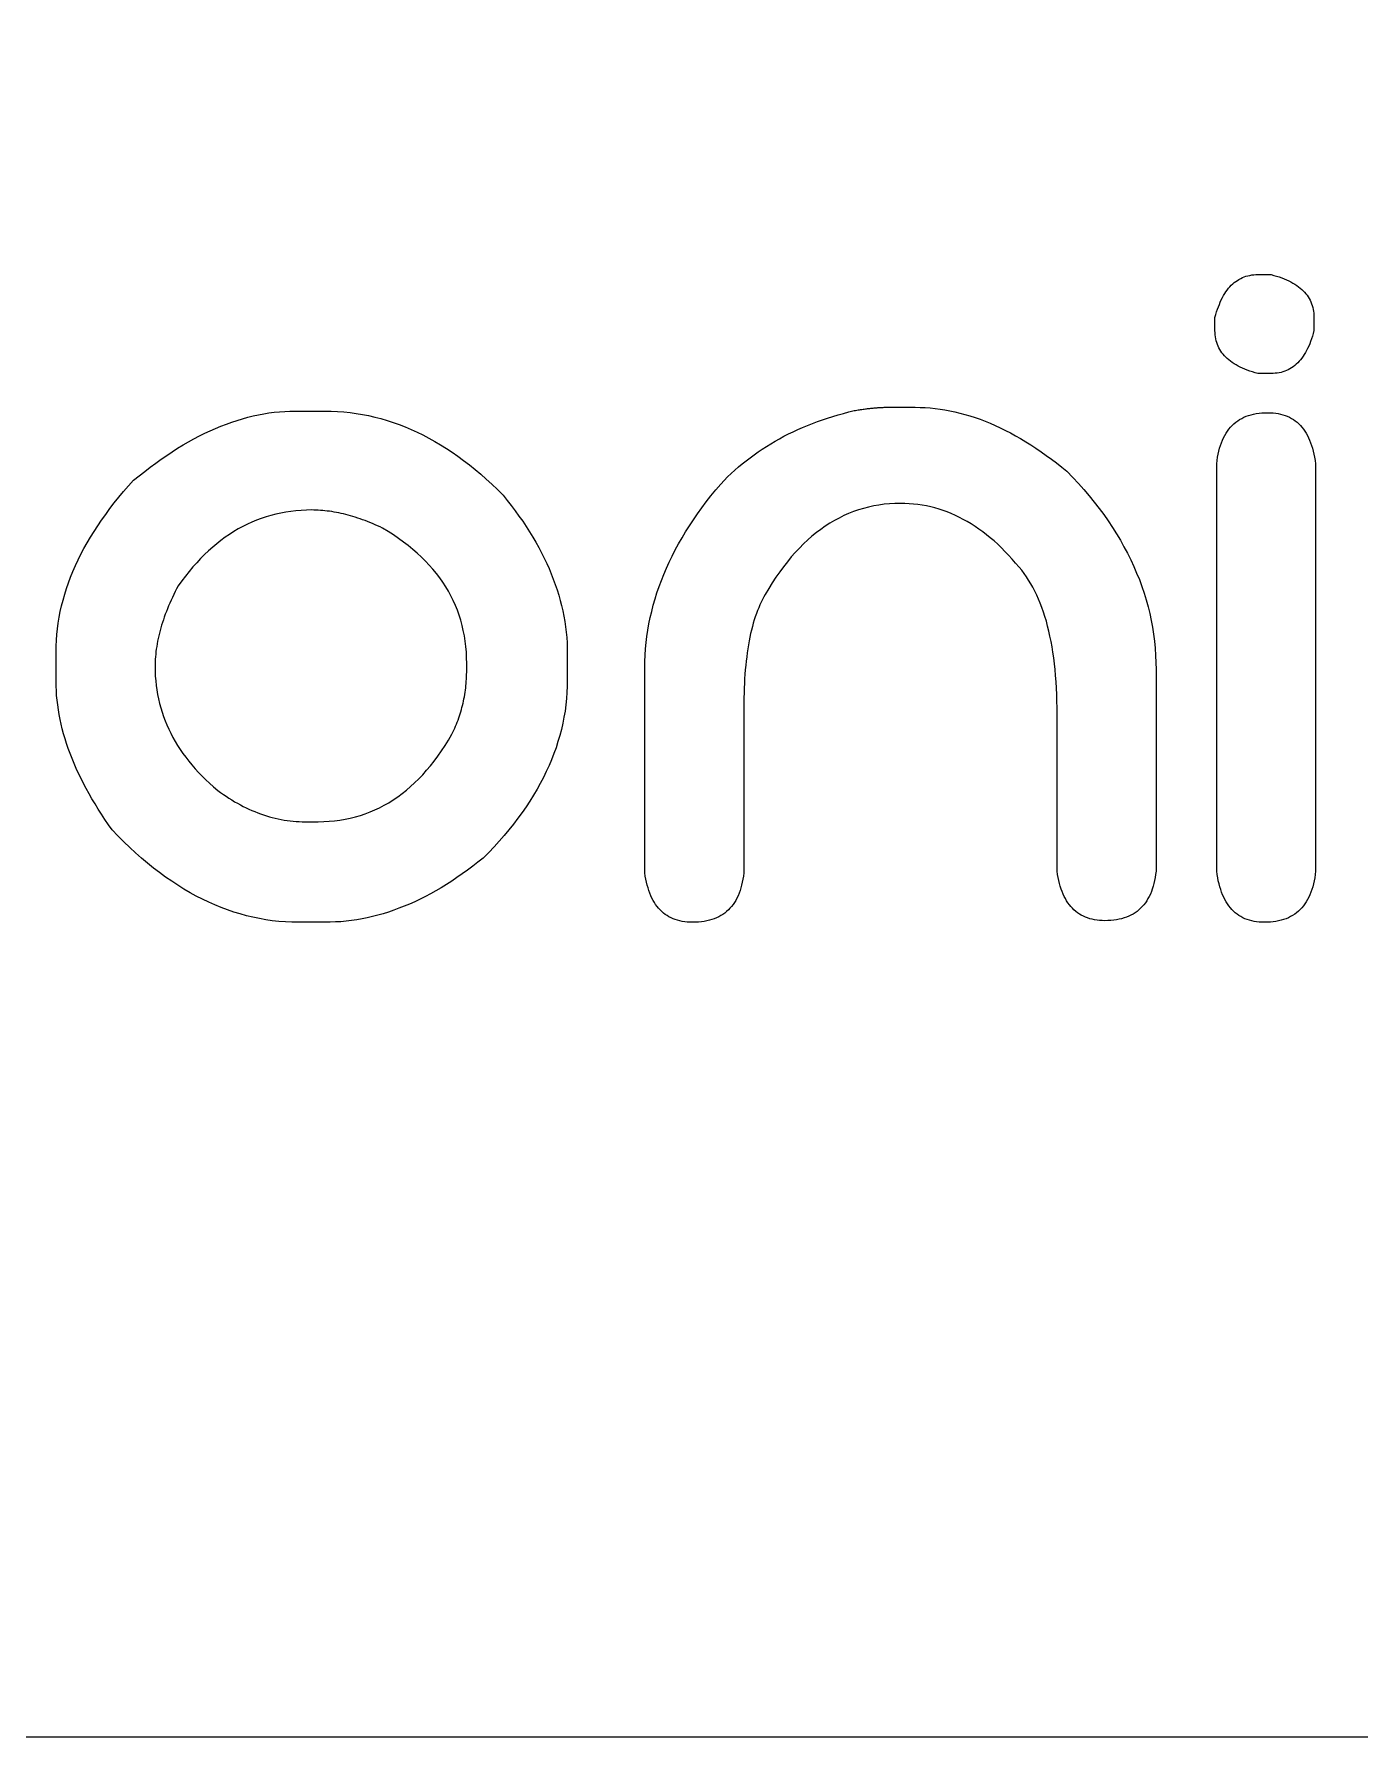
# Model space of a CAD drawing. Header units: metres. Extents: x -2538 to 7610, y -1082 to -498.
# Drawn here: x 2377.25 to 2399.24, y -1081.87 to -1053.64 of the extents above; entities that cross this region are included whole.
import ezdxf

# ---------------------------------------------------------------- set-up
doc = ezdxf.new("R2010")
doc.units = ezdxf.units.M
doc.linetypes.add('AUSGEZOGEN', pattern=[0])
doc.layers.add('Standard', color=7, linetype='AUSGEZOGEN', lineweight=25)

msp = doc.modelspace()

# ---------------------------------------------------------------- linework, layer by layer
at = {"layer": 'Standard', "color": 7, "linetype": 'AUSGEZOGEN', "lineweight": 13}
for points in [[(1908.207, -1081.873), (2470.207, -1081.873), (2470.207, -519.873), (1908.207, -519.873), (1908.207, -1081.873)], [(2397.545, -1057.628), (2397.546, -1057.628), (2397.548, -1057.628), (2397.552, -1057.628), (2397.556, -1057.628), (2397.562, -1057.628), (2397.568, -1057.628), (2397.576, -1057.628), (2397.584, -1057.628), (2397.593, -1057.628), (2397.602, -1057.628), (2397.612, -1057.628), (2397.622, -1057.628), (2397.633, -1057.628), (2397.644, -1057.628), (2397.655, -1057.628), (2397.666, -1057.628), (2397.677, -1057.628), (2397.687, -1057.628), (2397.698, -1057.628), (2397.707, -1057.628), (2397.717, -1057.628), (2397.726, -1057.628), (2397.734, -1057.628), (2397.741, -1057.628), (2397.748, -1057.628), (2397.754, -1057.628), (2397.758, -1057.628), (2397.761, -1057.628), (2397.763, -1057.628), (2397.764, -1057.628), (2397.811, -1057.641), (2397.856, -1057.654), (2397.899, -1057.668), (2397.941, -1057.683), (2397.981, -1057.699), (2398.02, -1057.715), (2398.057, -1057.733), (2398.093, -1057.751), (2398.127, -1057.769), (2398.159, -1057.789), (2398.19, -1057.809), (2398.219, -1057.83), (2398.247, -1057.852), (2398.273, -1057.875), (2398.297, -1057.898), (2398.32, -1057.922), (2398.342, -1057.947), (2398.361, -1057.972), (2398.38, -1057.999), (2398.396, -1058.026), (2398.411, -1058.054), (2398.425, -1058.082), (2398.436, -1058.112), (2398.447, -1058.142), (2398.455, -1058.173), (2398.462, -1058.205), (2398.468, -1058.237), (2398.472, -1058.27), (2398.474, -1058.304), (2398.475, -1058.339), (2398.475, -1058.34), (2398.475, -1058.342), (2398.475, -1058.345), (2398.475, -1058.35), (2398.475, -1058.355), (2398.475, -1058.362), (2398.475, -1058.369), (2398.475, -1058.377), (2398.475, -1058.386), (2398.475, -1058.396), (2398.475, -1058.406), (2398.475, -1058.416), (2398.475, -1058.427), (2398.475, -1058.437), (2398.475, -1058.448), (2398.475, -1058.459), (2398.475, -1058.47), (2398.475, -1058.481), (2398.475, -1058.491), (2398.475, -1058.501), (2398.475, -1058.51), (2398.475, -1058.519), (2398.475, -1058.527), (2398.475, -1058.535), (2398.475, -1058.541), (2398.475, -1058.547), (2398.475, -1058.552), (2398.475, -1058.555), (2398.475, -1058.557), (2398.475, -1058.558), (2398.462, -1058.604), (2398.449, -1058.649), (2398.435, -1058.693), (2398.42, -1058.735), (2398.404, -1058.775), (2398.388, -1058.814), (2398.37, -1058.851), (2398.352, -1058.886), (2398.334, -1058.92), (2398.314, -1058.953), (2398.294, -1058.983), (2398.273, -1059.013), (2398.251, -1059.04), (2398.228, -1059.066), (2398.205, -1059.091), (2398.181, -1059.114), (2398.156, -1059.135), (2398.131, -1059.155), (2398.104, -1059.173), (2398.077, -1059.19), (2398.049, -1059.205), (2398.021, -1059.218), (2397.991, -1059.23), (2397.961, -1059.24), (2397.93, -1059.249), (2397.899, -1059.256), (2397.866, -1059.261), (2397.833, -1059.265), (2397.799, -1059.268), (2397.764, -1059.269), (2397.763, -1059.269), (2397.761, -1059.269), (2397.758, -1059.269), (2397.754, -1059.269), (2397.748, -1059.269), (2397.741, -1059.269), (2397.734, -1059.269), (2397.726, -1059.269), (2397.717, -1059.269), (2397.707, -1059.269), (2397.698, -1059.269), (2397.687, -1059.269), (2397.677, -1059.269), (2397.666, -1059.269), (2397.655, -1059.269), (2397.644, -1059.269), (2397.633, -1059.269), (2397.622, -1059.269), (2397.612, -1059.269), (2397.602, -1059.269), (2397.593, -1059.269), (2397.584, -1059.269), (2397.576, -1059.269), (2397.568, -1059.269), (2397.562, -1059.269), (2397.556, -1059.269), (2397.552, -1059.269), (2397.548, -1059.269), (2397.546, -1059.269), (2397.545, -1059.269), (2397.499, -1059.256), (2397.454, -1059.242), (2397.41, -1059.228), (2397.368, -1059.213), (2397.328, -1059.198), (2397.289, -1059.181), (2397.252, -1059.164), (2397.217, -1059.146), (2397.183, -1059.127), (2397.15, -1059.108), (2397.12, -1059.087), (2397.09, -1059.066), (2397.063, -1059.044), (2397.037, -1059.022), (2397.012, -1058.999), (2396.989, -1058.975), (2396.968, -1058.95), (2396.948, -1058.924), (2396.93, -1058.898), (2396.913, -1058.871), (2396.898, -1058.843), (2396.885, -1058.814), (2396.873, -1058.785), (2396.863, -1058.755), (2396.854, -1058.724), (2396.847, -1058.692), (2396.842, -1058.66), (2396.838, -1058.626), (2396.835, -1058.592), (2396.834, -1058.558), (2396.834, -1058.557), (2396.834, -1058.555), (2396.834, -1058.552), (2396.834, -1058.547), (2396.834, -1058.541), (2396.834, -1058.535), (2396.834, -1058.527), (2396.834, -1058.519), (2396.834, -1058.51), (2396.834, -1058.501), (2396.834, -1058.491), (2396.834, -1058.481), (2396.834, -1058.47), (2396.834, -1058.459), (2396.834, -1058.448), (2396.834, -1058.437), (2396.834, -1058.427), (2396.834, -1058.416), (2396.834, -1058.406), (2396.834, -1058.396), (2396.834, -1058.386), (2396.834, -1058.377), (2396.834, -1058.369), (2396.834, -1058.362), (2396.834, -1058.355), (2396.834, -1058.35), (2396.834, -1058.345), (2396.834, -1058.342), (2396.834, -1058.34), (2396.834, -1058.339), (2396.847, -1058.292), (2396.861, -1058.247), (2396.875, -1058.204), (2396.89, -1058.162), (2396.906, -1058.122), (2396.922, -1058.083), (2396.939, -1058.046), (2396.957, -1058.01), (2396.976, -1057.976), (2396.995, -1057.944), (2397.016, -1057.913), (2397.037, -1057.884), (2397.059, -1057.856), (2397.081, -1057.83), (2397.104, -1057.806), (2397.129, -1057.783), (2397.153, -1057.761), (2397.179, -1057.742), (2397.205, -1057.724), (2397.232, -1057.707), (2397.26, -1057.692), (2397.289, -1057.678), (2397.318, -1057.667), (2397.348, -1057.656), (2397.379, -1057.648), (2397.411, -1057.641), (2397.444, -1057.635), (2397.477, -1057.631), (2397.511, -1057.629), (2397.545, -1057.628)], [(2391.373, -1059.829), (2391.374, -1059.829), (2391.379, -1059.829), (2391.386, -1059.829), (2391.397, -1059.829), (2391.409, -1059.829), (2391.424, -1059.829), (2391.44, -1059.829), (2391.459, -1059.829), (2391.479, -1059.829), (2391.5, -1059.829), (2391.523, -1059.829), (2391.546, -1059.829), (2391.57, -1059.829), (2391.594, -1059.829), (2391.619, -1059.829), (2391.643, -1059.829), (2391.668, -1059.829), (2391.692, -1059.829), (2391.715, -1059.829), (2391.737, -1059.829), (2391.758, -1059.829), (2391.778, -1059.829), (2391.797, -1059.829), (2391.814, -1059.829), (2391.828, -1059.829), (2391.841, -1059.829), (2391.851, -1059.829), (2391.859, -1059.829), (2391.863, -1059.829), (2391.865, -1059.829), (2391.946, -1059.83), (2392.028, -1059.834), (2392.11, -1059.84), (2392.192, -1059.848), (2392.275, -1059.859), (2392.357, -1059.872), (2392.44, -1059.887), (2392.522, -1059.904), (2392.605, -1059.924), (2392.688, -1059.947), (2392.771, -1059.972), (2392.855, -1059.999), (2392.938, -1060.028), (2393.022, -1060.06), (2393.106, -1060.094), (2393.189, -1060.13), (2393.274, -1060.169), (2393.358, -1060.211), (2393.442, -1060.254), (2393.527, -1060.3), (2393.611, -1060.348), (2393.696, -1060.399), (2393.781, -1060.452), (2393.866, -1060.507), (2393.952, -1060.565), (2394.037, -1060.625), (2394.123, -1060.687), (2394.208, -1060.752), (2394.294, -1060.819), (2394.38, -1060.889), (2394.477, -1060.99), (2394.571, -1061.091), (2394.661, -1061.194), (2394.748, -1061.296), (2394.832, -1061.4), (2394.912, -1061.504), (2394.989, -1061.608), (2395.063, -1061.713), (2395.133, -1061.819), (2395.201, -1061.926), (2395.265, -1062.032), (2395.325, -1062.14), (2395.383, -1062.248), (2395.437, -1062.357), (2395.488, -1062.466), (2395.535, -1062.576), (2395.58, -1062.686), (2395.621, -1062.798), (2395.658, -1062.909), (2395.693, -1063.021), (2395.724, -1063.134), (2395.752, -1063.248), (2395.777, -1063.362), (2395.798, -1063.476), (2395.816, -1063.592), (2395.831, -1063.708), (2395.842, -1063.824), (2395.85, -1063.941), (2395.855, -1064.059), (2395.857, -1064.177), (2395.857, -1064.188), (2395.857, -1064.219), (2395.857, -1064.27), (2395.857, -1064.339), (2395.857, -1064.424), (2395.857, -1064.524), (2395.857, -1064.638), (2395.857, -1064.763), (2395.857, -1064.899), (2395.857, -1065.043), (2395.857, -1065.195), (2395.857, -1065.353), (2395.857, -1065.516), (2395.857, -1065.681), (2395.857, -1065.848), (2395.857, -1066.015), (2395.857, -1066.18), (2395.857, -1066.343), (2395.857, -1066.501), (2395.857, -1066.653), (2395.857, -1066.798), (2395.857, -1066.933), (2395.857, -1067.059), (2395.857, -1067.172), (2395.857, -1067.272), (2395.857, -1067.357), (2395.857, -1067.426), (2395.857, -1067.477), (2395.857, -1067.509), (2395.857, -1067.52), (2395.85, -1067.573), (2395.842, -1067.625), (2395.833, -1067.675), (2395.821, -1067.724), (2395.809, -1067.77), (2395.795, -1067.815), (2395.779, -1067.858), (2395.762, -1067.899), (2395.743, -1067.938), (2395.723, -1067.975), (2395.702, -1068.011), (2395.679, -1068.045), (2395.654, -1068.076), (2395.628, -1068.107), (2395.601, -1068.135), (2395.572, -1068.161), (2395.541, -1068.186), (2395.509, -1068.209), (2395.476, -1068.23), (2395.441, -1068.249), (2395.404, -1068.266), (2395.366, -1068.282), (2395.327, -1068.295), (2395.286, -1068.307), (2395.244, -1068.317), (2395.2, -1068.325), (2395.154, -1068.332), (2395.108, -1068.336), (2395.059, -1068.339), (2395.009, -1068.34), (2394.964, -1068.339), (2394.921, -1068.336), (2394.878, -1068.332), (2394.837, -1068.325), (2394.797, -1068.317), (2394.759, -1068.307), (2394.722, -1068.295), (2394.686, -1068.282), (2394.651, -1068.266), (2394.617, -1068.249), (2394.585, -1068.23), (2394.554, -1068.209), (2394.525, -1068.186), (2394.496, -1068.161), (2394.469, -1068.135), (2394.443, -1068.107), (2394.419, -1068.076), (2394.396, -1068.045), (2394.374, -1068.011), (2394.353, -1067.975), (2394.334, -1067.938), (2394.315, -1067.899), (2394.299, -1067.858), (2394.283, -1067.815), (2394.269, -1067.77), (2394.256, -1067.724), (2394.244, -1067.675), (2394.233, -1067.625), (2394.224, -1067.573), (2394.216, -1067.52), (2394.216, -1067.511), (2394.216, -1067.486), (2394.216, -1067.447), (2394.216, -1067.393), (2394.216, -1067.327), (2394.216, -1067.249), (2394.216, -1067.161), (2394.216, -1067.064), (2394.216, -1066.958), (2394.216, -1066.846), (2394.216, -1066.728), (2394.216, -1066.605), (2394.216, -1066.479), (2394.216, -1066.35), (2394.216, -1066.221), (2394.216, -1066.091), (2394.216, -1065.963), (2394.216, -1065.836), (2394.216, -1065.714), (2394.216, -1065.595), (2394.216, -1065.483), (2394.216, -1065.378), (2394.216, -1065.28), (2394.216, -1065.192), (2394.216, -1065.114), (2394.216, -1065.048), (2394.216, -1064.995), (2394.216, -1064.955), (2394.216, -1064.93), (2394.216, -1064.922), (2394.216, -1064.809), (2394.214, -1064.698), (2394.21, -1064.59), (2394.205, -1064.484), (2394.199, -1064.379), (2394.191, -1064.277), (2394.182, -1064.178), (2394.172, -1064.08), (2394.16, -1063.985), (2394.146, -1063.891), (2394.132, -1063.8), (2394.116, -1063.711), (2394.098, -1063.624), (2394.079, -1063.54), (2394.059, -1063.457), (2394.038, -1063.377), (2394.014, -1063.299), (2393.99, -1063.223), (2393.964, -1063.149), (2393.937, -1063.078), (2393.908, -1063.008), (2393.878, -1062.941), (2393.847, -1062.876), (2393.814, -1062.813), (2393.78, -1062.753), (2393.744, -1062.694), (2393.707, -1062.638), (2393.669, -1062.583), (2393.629, -1062.531), (2393.587, -1062.481), (2393.529, -1062.412), (2393.471, -1062.345), (2393.412, -1062.28), (2393.352, -1062.218), (2393.292, -1062.158), (2393.231, -1062.1), (2393.17, -1062.045), (2393.108, -1061.992), (2393.046, -1061.941), (2392.983, -1061.893), (2392.92, -1061.847), (2392.856, -1061.803), (2392.791, -1061.762), (2392.727, -1061.723), (2392.661, -1061.687), (2392.595, -1061.653), (2392.529, -1061.621), (2392.462, -1061.591), (2392.395, -1061.564), (2392.327, -1061.54), (2392.258, -1061.517), (2392.189, -1061.497), (2392.12, -1061.48), (2392.05, -1061.464), (2391.979, -1061.451), (2391.908, -1061.441), (2391.837, -1061.432), (2391.764, -1061.427), (2391.692, -1061.423), (2391.619, -1061.422), (2391.528, -1061.424), (2391.438, -1061.429), (2391.349, -1061.437), (2391.261, -1061.449), (2391.175, -1061.464), (2391.089, -1061.482), (2391.005, -1061.504), (2390.922, -1061.529), (2390.84, -1061.558), (2390.759, -1061.59), (2390.679, -1061.625), (2390.6, -1061.664), (2390.523, -1061.706), (2390.446, -1061.751), (2390.371, -1061.8), (2390.297, -1061.852), (2390.224, -1061.907), (2390.152, -1061.966), (2390.081, -1062.028), (2390.011, -1062.093), (2389.943, -1062.162), (2389.875, -1062.234), (2389.809, -1062.31), (2389.744, -1062.389), (2389.68, -1062.471), (2389.617, -1062.557), (2389.555, -1062.646), (2389.494, -1062.738), (2389.435, -1062.834), (2389.376, -1062.933), (2389.353, -1062.973), (2389.331, -1063.016), (2389.309, -1063.06), (2389.288, -1063.105), (2389.268, -1063.152), (2389.249, -1063.2), (2389.23, -1063.25), (2389.212, -1063.302), (2389.195, -1063.354), (2389.179, -1063.409), (2389.164, -1063.465), (2389.149, -1063.522), (2389.135, -1063.581), (2389.122, -1063.641), (2389.11, -1063.703), (2389.098, -1063.767), (2389.088, -1063.832), (2389.078, -1063.898), (2389.069, -1063.966), (2389.061, -1064.036), (2389.053, -1064.106), (2389.046, -1064.179), (2389.04, -1064.253), (2389.035, -1064.328), (2389.031, -1064.405), (2389.027, -1064.484), (2389.025, -1064.564), (2389.023, -1064.645), (2389.021, -1064.728), (2389.021, -1064.813), (2389.021, -1064.821), (2389.021, -1064.847), (2389.021, -1064.889), (2389.021, -1064.945), (2389.021, -1065.015), (2389.021, -1065.097), (2389.021, -1065.19), (2389.021, -1065.292), (2389.021, -1065.403), (2389.021, -1065.521), (2389.021, -1065.646), (2389.021, -1065.775), (2389.021, -1065.908), (2389.021, -1066.043), (2389.021, -1066.18), (2389.021, -1066.316), (2389.021, -1066.452), (2389.021, -1066.584), (2389.021, -1066.714), (2389.021, -1066.838), (2389.021, -1066.956), (2389.021, -1067.067), (2389.021, -1067.17), (2389.021, -1067.263), (2389.021, -1067.344), (2389.021, -1067.414), (2389.021, -1067.47), (2389.021, -1067.512), (2389.021, -1067.538), (2389.021, -1067.547), (2389.014, -1067.601), (2389.006, -1067.653), (2388.997, -1067.703), (2388.985, -1067.751), (2388.973, -1067.798), (2388.959, -1067.842), (2388.943, -1067.885), (2388.926, -1067.926), (2388.907, -1067.965), (2388.887, -1068.003), (2388.866, -1068.038), (2388.843, -1068.072), (2388.818, -1068.104), (2388.792, -1068.134), (2388.765, -1068.162), (2388.736, -1068.189), (2388.705, -1068.213), (2388.673, -1068.236), (2388.64, -1068.257), (2388.605, -1068.276), (2388.568, -1068.293), (2388.53, -1068.309), (2388.491, -1068.323), (2388.45, -1068.334), (2388.408, -1068.344), (2388.364, -1068.353), (2388.318, -1068.359), (2388.272, -1068.364), (2388.223, -1068.366), (2388.173, -1068.367), (2388.128, -1068.366), (2388.085, -1068.364), (2388.042, -1068.359), (2388.001, -1068.353), (2387.961, -1068.344), (2387.923, -1068.334), (2387.886, -1068.323), (2387.85, -1068.309), (2387.815, -1068.293), (2387.781, -1068.276), (2387.749, -1068.257), (2387.718, -1068.236), (2387.689, -1068.213), (2387.66, -1068.189), (2387.633, -1068.162), (2387.608, -1068.134), (2387.583, -1068.104), (2387.56, -1068.072), (2387.538, -1068.038), (2387.517, -1068.003), (2387.498, -1067.965), (2387.48, -1067.926), (2387.463, -1067.885), (2387.447, -1067.842), (2387.433, -1067.798), (2387.42, -1067.751), (2387.408, -1067.703), (2387.398, -1067.653), (2387.388, -1067.601), (2387.38, -1067.547), (2387.38, -1067.536), (2387.38, -1067.504), (2387.38, -1067.452), (2387.38, -1067.382), (2387.38, -1067.295), (2387.38, -1067.194), (2387.38, -1067.078), (2387.38, -1066.951), (2387.38, -1066.813), (2387.38, -1066.666), (2387.38, -1066.512), (2387.38, -1066.351), (2387.38, -1066.186), (2387.38, -1066.018), (2387.38, -1065.848), (2387.38, -1065.679), (2387.38, -1065.51), (2387.38, -1065.345), (2387.38, -1065.185), (2387.38, -1065.03), (2387.38, -1064.883), (2387.38, -1064.745), (2387.38, -1064.618), (2387.38, -1064.503), (2387.38, -1064.401), (2387.38, -1064.315), (2387.38, -1064.245), (2387.38, -1064.193), (2387.38, -1064.161), (2387.38, -1064.149), (2387.382, -1064.044), (2387.386, -1063.939), (2387.393, -1063.835), (2387.403, -1063.73), (2387.415, -1063.626), (2387.431, -1063.522), (2387.449, -1063.419), (2387.47, -1063.315), (2387.494, -1063.212), (2387.52, -1063.109), (2387.55, -1063.006), (2387.582, -1062.904), (2387.617, -1062.801), (2387.654, -1062.699), (2387.695, -1062.598), (2387.738, -1062.496), (2387.784, -1062.395), (2387.833, -1062.294), (2387.885, -1062.193), (2387.939, -1062.093), (2387.997, -1061.992), (2388.057, -1061.892), (2388.12, -1061.793), (2388.185, -1061.693), (2388.254, -1061.594), (2388.325, -1061.495), (2388.399, -1061.396), (2388.476, -1061.297), (2388.556, -1061.199), (2388.638, -1061.101), (2388.695, -1061.042), (2388.753, -1060.984), (2388.812, -1060.927), (2388.872, -1060.872), (2388.933, -1060.818), (2388.996, -1060.765), (2389.06, -1060.714), (2389.125, -1060.664), (2389.191, -1060.615), (2389.258, -1060.567), (2389.326, -1060.521), (2389.396, -1060.476), (2389.467, -1060.432), (2389.539, -1060.39), (2389.612, -1060.349), (2389.687, -1060.309), (2389.762, -1060.27), (2389.839, -1060.233), (2389.917, -1060.197), (2389.996, -1060.162), (2390.077, -1060.128), (2390.158, -1060.096), (2390.241, -1060.065), (2390.325, -1060.035), (2390.41, -1060.007), (2390.496, -1059.98), (2390.584, -1059.954), (2390.672, -1059.929), (2390.762, -1059.906), (2390.853, -1059.884), (2390.875, -1059.88), (2390.896, -1059.877), (2390.917, -1059.873), (2390.938, -1059.87), (2390.959, -1059.867), (2390.979, -1059.864), (2390.999, -1059.861), (2391.018, -1059.858), (2391.038, -1059.856), (2391.057, -1059.853), (2391.075, -1059.851), (2391.094, -1059.849), (2391.112, -1059.847), (2391.13, -1059.845), (2391.147, -1059.843), (2391.164, -1059.841), (2391.181, -1059.839), (2391.198, -1059.838), (2391.214, -1059.836), (2391.23, -1059.835), (2391.246, -1059.834), (2391.261, -1059.833), (2391.276, -1059.832), (2391.291, -1059.831), (2391.305, -1059.831), (2391.319, -1059.83), (2391.333, -1059.83), (2391.346, -1059.829), (2391.36, -1059.829), (2391.373, -1059.829)], [(2381.584, -1059.891), (2381.585, -1059.891), (2381.59, -1059.891), (2381.597, -1059.891), (2381.607, -1059.891), (2381.62, -1059.891), (2381.635, -1059.891), (2381.651, -1059.891), (2381.67, -1059.891), (2381.69, -1059.891), (2381.711, -1059.891), (2381.734, -1059.891), (2381.757, -1059.891), (2381.781, -1059.891), (2381.805, -1059.891), (2381.83, -1059.891), (2381.854, -1059.891), (2381.879, -1059.891), (2381.902, -1059.891), (2381.926, -1059.891), (2381.948, -1059.891), (2381.969, -1059.891), (2381.989, -1059.891), (2382.008, -1059.891), (2382.025, -1059.891), (2382.039, -1059.891), (2382.052, -1059.891), (2382.062, -1059.891), (2382.069, -1059.891), (2382.074, -1059.891), (2382.076, -1059.891), (2382.181, -1059.892), (2382.285, -1059.897), (2382.389, -1059.905), (2382.493, -1059.915), (2382.596, -1059.929), (2382.699, -1059.946), (2382.801, -1059.967), (2382.903, -1059.99), (2383.005, -1060.016), (2383.106, -1060.046), (2383.206, -1060.078), (2383.306, -1060.114), (2383.406, -1060.153), (2383.505, -1060.194), (2383.604, -1060.239), (2383.702, -1060.287), (2383.8, -1060.338), (2383.897, -1060.393), (2383.994, -1060.45), (2384.09, -1060.51), (2384.186, -1060.574), (2384.281, -1060.641), (2384.376, -1060.71), (2384.471, -1060.783), (2384.565, -1060.859), (2384.659, -1060.938), (2384.752, -1061.02), (2384.845, -1061.105), (2384.937, -1061.194), (2385.029, -1061.285), (2385.099, -1061.372), (2385.166, -1061.458), (2385.231, -1061.545), (2385.294, -1061.632), (2385.355, -1061.719), (2385.413, -1061.806), (2385.468, -1061.893), (2385.522, -1061.98), (2385.573, -1062.067), (2385.621, -1062.154), (2385.667, -1062.241), (2385.711, -1062.329), (2385.753, -1062.416), (2385.792, -1062.503), (2385.829, -1062.591), (2385.863, -1062.678), (2385.895, -1062.766), (2385.925, -1062.854), (2385.952, -1062.941), (2385.977, -1063.029), (2385.999, -1063.117), (2386.019, -1063.205), (2386.037, -1063.293), (2386.053, -1063.381), (2386.066, -1063.469), (2386.076, -1063.557), (2386.085, -1063.645), (2386.091, -1063.733), (2386.094, -1063.822), (2386.095, -1063.91), (2386.095, -1063.912), (2386.095, -1063.916), (2386.095, -1063.922), (2386.095, -1063.931), (2386.095, -1063.943), (2386.095, -1063.956), (2386.095, -1063.971), (2386.095, -1063.987), (2386.095, -1064.005), (2386.095, -1064.024), (2386.095, -1064.044), (2386.095, -1064.064), (2386.095, -1064.085), (2386.095, -1064.107), (2386.095, -1064.129), (2386.095, -1064.151), (2386.095, -1064.172), (2386.095, -1064.194), (2386.095, -1064.214), (2386.095, -1064.234), (2386.095, -1064.253), (2386.095, -1064.271), (2386.095, -1064.287), (2386.095, -1064.302), (2386.095, -1064.315), (2386.095, -1064.326), (2386.095, -1064.335), (2386.095, -1064.342), (2386.095, -1064.346), (2386.095, -1064.348), (2386.094, -1064.452), (2386.089, -1064.556), (2386.081, -1064.659), (2386.07, -1064.762), (2386.057, -1064.864), (2386.039, -1064.967), (2386.019, -1065.068), (2385.996, -1065.17), (2385.97, -1065.271), (2385.94, -1065.371), (2385.908, -1065.472), (2385.872, -1065.571), (2385.833, -1065.671), (2385.792, -1065.77), (2385.747, -1065.869), (2385.699, -1065.967), (2385.647, -1066.065), (2385.593, -1066.162), (2385.536, -1066.259), (2385.475, -1066.356), (2385.412, -1066.452), (2385.345, -1066.548), (2385.276, -1066.643), (2385.203, -1066.739), (2385.127, -1066.833), (2385.048, -1066.928), (2384.966, -1067.021), (2384.88, -1067.115), (2384.792, -1067.208), (2384.701, -1067.301), (2384.614, -1067.371), (2384.527, -1067.438), (2384.439, -1067.503), (2384.352, -1067.566), (2384.265, -1067.627), (2384.178, -1067.685), (2384.091, -1067.74), (2384.003, -1067.794), (2383.916, -1067.845), (2383.829, -1067.893), (2383.741, -1067.939), (2383.654, -1067.983), (2383.566, -1068.025), (2383.479, -1068.064), (2383.392, -1068.101), (2383.304, -1068.135), (2383.216, -1068.167), (2383.129, -1068.197), (2383.041, -1068.224), (2382.954, -1068.249), (2382.866, -1068.271), (2382.778, -1068.291), (2382.691, -1068.309), (2382.603, -1068.325), (2382.515, -1068.338), (2382.427, -1068.348), (2382.339, -1068.357), (2382.252, -1068.362), (2382.164, -1068.366), (2382.076, -1068.367), (2382.074, -1068.367), (2382.07, -1068.367), (2382.063, -1068.367), (2382.054, -1068.367), (2382.043, -1068.367), (2382.03, -1068.367), (2382.015, -1068.367), (2381.999, -1068.367), (2381.981, -1068.367), (2381.962, -1068.367), (2381.942, -1068.367), (2381.922, -1068.367), (2381.9, -1068.367), (2381.879, -1068.367), (2381.857, -1068.367), (2381.835, -1068.367), (2381.813, -1068.367), (2381.792, -1068.367), (2381.772, -1068.367), (2381.752, -1068.367), (2381.733, -1068.367), (2381.715, -1068.367), (2381.699, -1068.367), (2381.684, -1068.367), (2381.671, -1068.367), (2381.659, -1068.367), (2381.65, -1068.367), (2381.644, -1068.367), (2381.64, -1068.367), (2381.638, -1068.367), (2381.529, -1068.366), (2381.42, -1068.36), (2381.312, -1068.352), (2381.204, -1068.34), (2381.097, -1068.325), (2380.99, -1068.306), (2380.883, -1068.284), (2380.777, -1068.258), (2380.671, -1068.229), (2380.566, -1068.197), (2380.461, -1068.161), (2380.356, -1068.122), (2380.252, -1068.08), (2380.149, -1068.034), (2380.045, -1067.984), (2379.943, -1067.932), (2379.84, -1067.876), (2379.738, -1067.816), (2379.637, -1067.753), (2379.536, -1067.687), (2379.435, -1067.617), (2379.335, -1067.544), (2379.235, -1067.467), (2379.136, -1067.387), (2379.037, -1067.304), (2378.938, -1067.217), (2378.84, -1067.127), (2378.742, -1067.033), (2378.645, -1066.936), (2378.548, -1066.836), (2378.487, -1066.749), (2378.429, -1066.663), (2378.372, -1066.576), (2378.317, -1066.49), (2378.264, -1066.405), (2378.214, -1066.32), (2378.165, -1066.235), (2378.119, -1066.15), (2378.074, -1066.066), (2378.032, -1065.982), (2377.992, -1065.899), (2377.953, -1065.815), (2377.917, -1065.733), (2377.883, -1065.65), (2377.851, -1065.568), (2377.821, -1065.486), (2377.793, -1065.404), (2377.767, -1065.323), (2377.744, -1065.242), (2377.722, -1065.162), (2377.702, -1065.082), (2377.685, -1065.002), (2377.669, -1064.922), (2377.656, -1064.843), (2377.645, -1064.764), (2377.635, -1064.686), (2377.628, -1064.608), (2377.623, -1064.53), (2377.62, -1064.452), (2377.619, -1064.375), (2377.619, -1064.373), (2377.619, -1064.369), (2377.619, -1064.361), (2377.619, -1064.351), (2377.619, -1064.339), (2377.619, -1064.324), (2377.619, -1064.307), (2377.619, -1064.289), (2377.619, -1064.269), (2377.619, -1064.247), (2377.619, -1064.225), (2377.619, -1064.202), (2377.619, -1064.178), (2377.619, -1064.154), (2377.619, -1064.129), (2377.619, -1064.104), (2377.619, -1064.08), (2377.619, -1064.056), (2377.619, -1064.033), (2377.619, -1064.01), (2377.619, -1063.989), (2377.619, -1063.969), (2377.619, -1063.951), (2377.619, -1063.934), (2377.619, -1063.919), (2377.619, -1063.907), (2377.619, -1063.897), (2377.619, -1063.889), (2377.619, -1063.884), (2377.619, -1063.883), (2377.62, -1063.787), (2377.624, -1063.692), (2377.632, -1063.596), (2377.642, -1063.501), (2377.654, -1063.405), (2377.67, -1063.31), (2377.689, -1063.214), (2377.71, -1063.119), (2377.734, -1063.024), (2377.761, -1062.929), (2377.791, -1062.834), (2377.824, -1062.739), (2377.86, -1062.644), (2377.899, -1062.549), (2377.94, -1062.454), (2377.984, -1062.359), (2378.031, -1062.265), (2378.081, -1062.17), (2378.134, -1062.076), (2378.19, -1061.981), (2378.248, -1061.887), (2378.31, -1061.792), (2378.374, -1061.698), (2378.441, -1061.604), (2378.511, -1061.509), (2378.584, -1061.415), (2378.66, -1061.321), (2378.738, -1061.227), (2378.82, -1061.133), (2378.904, -1061.039), (2378.996, -1060.964), (2379.088, -1060.891), (2379.179, -1060.821), (2379.271, -1060.753), (2379.362, -1060.688), (2379.453, -1060.626), (2379.544, -1060.566), (2379.634, -1060.508), (2379.725, -1060.453), (2379.815, -1060.401), (2379.905, -1060.351), (2379.995, -1060.304), (2380.085, -1060.259), (2380.175, -1060.217), (2380.264, -1060.178), (2380.353, -1060.141), (2380.442, -1060.106), (2380.531, -1060.074), (2380.62, -1060.045), (2380.709, -1060.018), (2380.797, -1059.994), (2380.885, -1059.972), (2380.973, -1059.953), (2381.061, -1059.937), (2381.148, -1059.923), (2381.236, -1059.911), (2381.323, -1059.902), (2381.41, -1059.896), (2381.497, -1059.892), (2381.584, -1059.891)], [(2397.709, -1059.918), (2397.754, -1059.919), (2397.798, -1059.922), (2397.84, -1059.926), (2397.882, -1059.933), (2397.921, -1059.942), (2397.96, -1059.952), (2397.997, -1059.964), (2398.033, -1059.978), (2398.068, -1059.994), (2398.101, -1060.012), (2398.134, -1060.032), (2398.164, -1060.054), (2398.194, -1060.077), (2398.222, -1060.103), (2398.25, -1060.13), (2398.275, -1060.159), (2398.3, -1060.19), (2398.323, -1060.223), (2398.345, -1060.258), (2398.366, -1060.295), (2398.385, -1060.333), (2398.403, -1060.374), (2398.42, -1060.416), (2398.436, -1060.461), (2398.45, -1060.507), (2398.463, -1060.555), (2398.475, -1060.605), (2398.485, -1060.656), (2398.495, -1060.71), (2398.502, -1060.766), (2398.502, -1060.788), (2398.502, -1060.852), (2398.502, -1060.955), (2398.502, -1061.094), (2398.502, -1061.266), (2398.502, -1061.468), (2398.502, -1061.697), (2398.502, -1061.95), (2398.502, -1062.225), (2398.502, -1062.517), (2398.502, -1062.824), (2398.502, -1063.143), (2398.502, -1063.471), (2398.502, -1063.805), (2398.502, -1064.143), (2398.502, -1064.48), (2398.502, -1064.814), (2398.502, -1065.142), (2398.502, -1065.461), (2398.502, -1065.769), (2398.502, -1066.061), (2398.502, -1066.335), (2398.502, -1066.588), (2398.502, -1066.817), (2398.502, -1067.019), (2398.502, -1067.191), (2398.502, -1067.33), (2398.502, -1067.434), (2398.502, -1067.498), (2398.502, -1067.52), (2398.496, -1067.575), (2398.488, -1067.629), (2398.478, -1067.681), (2398.467, -1067.73), (2398.454, -1067.779), (2398.44, -1067.825), (2398.425, -1067.869), (2398.408, -1067.911), (2398.389, -1067.952), (2398.369, -1067.99), (2398.347, -1068.027), (2398.324, -1068.062), (2398.3, -1068.095), (2398.274, -1068.126), (2398.246, -1068.155), (2398.217, -1068.183), (2398.187, -1068.208), (2398.155, -1068.232), (2398.121, -1068.253), (2398.086, -1068.273), (2398.05, -1068.291), (2398.012, -1068.307), (2397.972, -1068.321), (2397.932, -1068.333), (2397.889, -1068.344), (2397.845, -1068.352), (2397.8, -1068.359), (2397.753, -1068.363), (2397.705, -1068.366), (2397.655, -1068.367), (2397.61, -1068.366), (2397.566, -1068.363), (2397.524, -1068.359), (2397.483, -1068.352), (2397.443, -1068.344), (2397.404, -1068.333), (2397.367, -1068.321), (2397.331, -1068.307), (2397.296, -1068.291), (2397.263, -1068.273), (2397.231, -1068.253), (2397.2, -1068.232), (2397.17, -1068.208), (2397.142, -1068.183), (2397.115, -1068.155), (2397.089, -1068.126), (2397.064, -1068.095), (2397.041, -1068.062), (2397.019, -1068.027), (2396.999, -1067.99), (2396.979, -1067.952), (2396.961, -1067.911), (2396.944, -1067.869), (2396.929, -1067.825), (2396.914, -1067.779), (2396.901, -1067.73), (2396.889, -1067.681), (2396.879, -1067.629), (2396.87, -1067.575), (2396.862, -1067.52), (2396.862, -1067.498), (2396.862, -1067.434), (2396.862, -1067.33), (2396.862, -1067.191), (2396.862, -1067.019), (2396.862, -1066.817), (2396.862, -1066.588), (2396.862, -1066.335), (2396.862, -1066.061), (2396.862, -1065.769), (2396.862, -1065.461), (2396.862, -1065.142), (2396.862, -1064.814), (2396.862, -1064.48), (2396.862, -1064.143), (2396.862, -1063.805), (2396.862, -1063.471), (2396.862, -1063.143), (2396.862, -1062.824), (2396.862, -1062.517), (2396.862, -1062.225), (2396.862, -1061.95), (2396.862, -1061.697), (2396.862, -1061.468), (2396.862, -1061.266), (2396.862, -1061.094), (2396.862, -1060.955), (2396.862, -1060.852), (2396.862, -1060.788), (2396.862, -1060.766), (2396.868, -1060.71), (2396.877, -1060.656), (2396.886, -1060.605), (2396.897, -1060.555), (2396.91, -1060.507), (2396.924, -1060.461), (2396.94, -1060.416), (2396.957, -1060.374), (2396.975, -1060.333), (2396.995, -1060.295), (2397.017, -1060.258), (2397.04, -1060.223), (2397.065, -1060.19), (2397.091, -1060.159), (2397.118, -1060.13), (2397.147, -1060.103), (2397.178, -1060.077), (2397.21, -1060.054), (2397.243, -1060.032), (2397.278, -1060.012), (2397.314, -1059.994), (2397.352, -1059.978), (2397.392, -1059.964), (2397.433, -1059.952), (2397.475, -1059.942), (2397.519, -1059.933), (2397.564, -1059.926), (2397.611, -1059.922), (2397.66, -1059.919), (2397.709, -1059.918)], [(2379.259, -1064.129), (2379.26, -1064.207), (2379.264, -1064.285), (2379.27, -1064.362), (2379.278, -1064.439), (2379.288, -1064.514), (2379.301, -1064.589), (2379.316, -1064.664), (2379.333, -1064.737), (2379.353, -1064.81), (2379.375, -1064.883), (2379.399, -1064.954), (2379.426, -1065.025), (2379.454, -1065.095), (2379.486, -1065.164), (2379.519, -1065.233), (2379.555, -1065.301), (2379.593, -1065.368), (2379.633, -1065.435), (2379.676, -1065.501), (2379.721, -1065.566), (2379.768, -1065.631), (2379.818, -1065.694), (2379.87, -1065.758), (2379.924, -1065.82), (2379.981, -1065.882), (2380.04, -1065.943), (2380.101, -1066.003), (2380.164, -1066.063), (2380.23, -1066.122), (2380.298, -1066.18), (2380.345, -1066.214), (2380.392, -1066.247), (2380.438, -1066.278), (2380.485, -1066.309), (2380.532, -1066.338), (2380.579, -1066.367), (2380.627, -1066.394), (2380.674, -1066.42), (2380.722, -1066.445), (2380.769, -1066.468), (2380.817, -1066.491), (2380.865, -1066.512), (2380.913, -1066.532), (2380.961, -1066.551), (2381.009, -1066.569), (2381.058, -1066.586), (2381.106, -1066.602), (2381.155, -1066.616), (2381.203, -1066.629), (2381.252, -1066.641), (2381.301, -1066.652), (2381.35, -1066.662), (2381.4, -1066.671), (2381.449, -1066.678), (2381.498, -1066.685), (2381.548, -1066.69), (2381.598, -1066.694), (2381.648, -1066.697), (2381.698, -1066.699), (2381.748, -1066.699), (2381.748, -1066.699), (2381.75, -1066.699), (2381.754, -1066.699), (2381.758, -1066.699), (2381.764, -1066.699), (2381.77, -1066.699), (2381.778, -1066.699), (2381.786, -1066.699), (2381.795, -1066.699), (2381.804, -1066.699), (2381.814, -1066.699), (2381.825, -1066.699), (2381.835, -1066.699), (2381.846, -1066.699), (2381.857, -1066.699), (2381.868, -1066.699), (2381.879, -1066.699), (2381.889, -1066.699), (2381.9, -1066.699), (2381.91, -1066.699), (2381.919, -1066.699), (2381.928, -1066.699), (2381.936, -1066.699), (2381.944, -1066.699), (2381.95, -1066.699), (2381.956, -1066.699), (2381.96, -1066.699), (2381.964, -1066.699), (2381.966, -1066.699), (2381.966, -1066.699), (2382.058, -1066.698), (2382.148, -1066.693), (2382.237, -1066.685), (2382.325, -1066.673), (2382.411, -1066.659), (2382.497, -1066.641), (2382.581, -1066.62), (2382.664, -1066.596), (2382.746, -1066.569), (2382.826, -1066.538), (2382.905, -1066.504), (2382.983, -1066.467), (2383.06, -1066.427), (2383.136, -1066.384), (2383.21, -1066.337), (2383.284, -1066.287), (2383.356, -1066.234), (2383.426, -1066.178), (2383.496, -1066.118), (2383.564, -1066.055), (2383.631, -1065.989), (2383.697, -1065.92), (2383.762, -1065.847), (2383.826, -1065.772), (2383.888, -1065.693), (2383.949, -1065.611), (2384.009, -1065.525), (2384.068, -1065.437), (2384.125, -1065.345), (2384.181, -1065.25), (2384.197, -1065.217), (2384.213, -1065.183), (2384.228, -1065.15), (2384.242, -1065.116), (2384.256, -1065.082), (2384.27, -1065.048), (2384.283, -1065.014), (2384.295, -1064.979), (2384.307, -1064.945), (2384.318, -1064.91), (2384.329, -1064.875), (2384.339, -1064.84), (2384.348, -1064.805), (2384.357, -1064.77), (2384.366, -1064.734), (2384.374, -1064.698), (2384.381, -1064.663), (2384.388, -1064.627), (2384.394, -1064.591), (2384.4, -1064.554), (2384.405, -1064.518), (2384.41, -1064.481), (2384.414, -1064.445), (2384.417, -1064.408), (2384.42, -1064.371), (2384.423, -1064.334), (2384.425, -1064.296), (2384.426, -1064.259), (2384.427, -1064.221), (2384.427, -1064.184), (2384.427, -1064.183), (2384.427, -1064.182), (2384.427, -1064.181), (2384.427, -1064.178), (2384.427, -1064.176), (2384.427, -1064.172), (2384.427, -1064.169), (2384.427, -1064.164), (2384.427, -1064.16), (2384.427, -1064.155), (2384.427, -1064.15), (2384.427, -1064.145), (2384.427, -1064.14), (2384.427, -1064.134), (2384.427, -1064.129), (2384.427, -1064.123), (2384.427, -1064.118), (2384.427, -1064.113), (2384.427, -1064.108), (2384.427, -1064.103), (2384.427, -1064.098), (2384.427, -1064.093), (2384.427, -1064.089), (2384.427, -1064.086), (2384.427, -1064.082), (2384.427, -1064.08), (2384.427, -1064.077), (2384.427, -1064.076), (2384.427, -1064.075), (2384.427, -1064.074), (2384.426, -1063.98), (2384.421, -1063.887), (2384.413, -1063.796), (2384.402, -1063.706), (2384.389, -1063.617), (2384.371, -1063.53), (2384.351, -1063.444), (2384.328, -1063.359), (2384.302, -1063.275), (2384.272, -1063.193), (2384.24, -1063.112), (2384.204, -1063.033), (2384.165, -1062.955), (2384.124, -1062.878), (2384.079, -1062.803), (2384.031, -1062.729), (2383.979, -1062.656), (2383.925, -1062.585), (2383.868, -1062.515), (2383.807, -1062.446), (2383.744, -1062.378), (2383.677, -1062.312), (2383.608, -1062.248), (2383.535, -1062.184), (2383.459, -1062.122), (2383.38, -1062.062), (2383.298, -1062.002), (2383.212, -1061.944), (2383.124, -1061.887), (2383.033, -1061.832), (2382.99, -1061.812), (2382.948, -1061.793), (2382.907, -1061.775), (2382.865, -1061.757), (2382.823, -1061.74), (2382.782, -1061.724), (2382.741, -1061.708), (2382.7, -1061.693), (2382.66, -1061.679), (2382.62, -1061.665), (2382.579, -1061.652), (2382.539, -1061.639), (2382.5, -1061.628), (2382.46, -1061.617), (2382.421, -1061.606), (2382.382, -1061.597), (2382.343, -1061.588), (2382.304, -1061.579), (2382.266, -1061.572), (2382.228, -1061.565), (2382.19, -1061.558), (2382.152, -1061.553), (2382.114, -1061.548), (2382.077, -1061.543), (2382.04, -1061.54), (2382.003, -1061.537), (2381.966, -1061.534), (2381.929, -1061.533), (2381.893, -1061.532), (2381.857, -1061.531), (2381.769, -1061.533), (2381.682, -1061.537), (2381.596, -1061.544), (2381.511, -1061.554), (2381.427, -1061.566), (2381.344, -1061.582), (2381.262, -1061.6), (2381.181, -1061.621), (2381.101, -1061.645), (2381.021, -1061.671), (2380.943, -1061.7), (2380.866, -1061.733), (2380.79, -1061.768), (2380.714, -1061.805), (2380.64, -1061.846), (2380.567, -1061.889), (2380.494, -1061.935), (2380.423, -1061.984), (2380.353, -1062.036), (2380.283, -1062.09), (2380.215, -1062.148), (2380.147, -1062.208), (2380.081, -1062.271), (2380.015, -1062.336), (2379.95, -1062.405), (2379.887, -1062.476), (2379.824, -1062.55), (2379.763, -1062.627), (2379.702, -1062.707), (2379.642, -1062.789), (2379.617, -1062.837), (2379.593, -1062.885), (2379.569, -1062.933), (2379.547, -1062.98), (2379.525, -1063.028), (2379.504, -1063.075), (2379.484, -1063.121), (2379.465, -1063.168), (2379.447, -1063.214), (2379.429, -1063.26), (2379.413, -1063.306), (2379.397, -1063.351), (2379.382, -1063.396), (2379.368, -1063.442), (2379.355, -1063.486), (2379.343, -1063.531), (2379.331, -1063.575), (2379.321, -1063.619), (2379.311, -1063.663), (2379.302, -1063.707), (2379.294, -1063.75), (2379.287, -1063.793), (2379.28, -1063.836), (2379.275, -1063.878), (2379.27, -1063.921), (2379.266, -1063.963), (2379.263, -1064.005), (2379.261, -1064.046), (2379.26, -1064.088), (2379.259, -1064.129)]]:
    msp.add_lwpolyline(points, close=True, dxfattribs=at)

doc.saveas('drawing.dxf')
